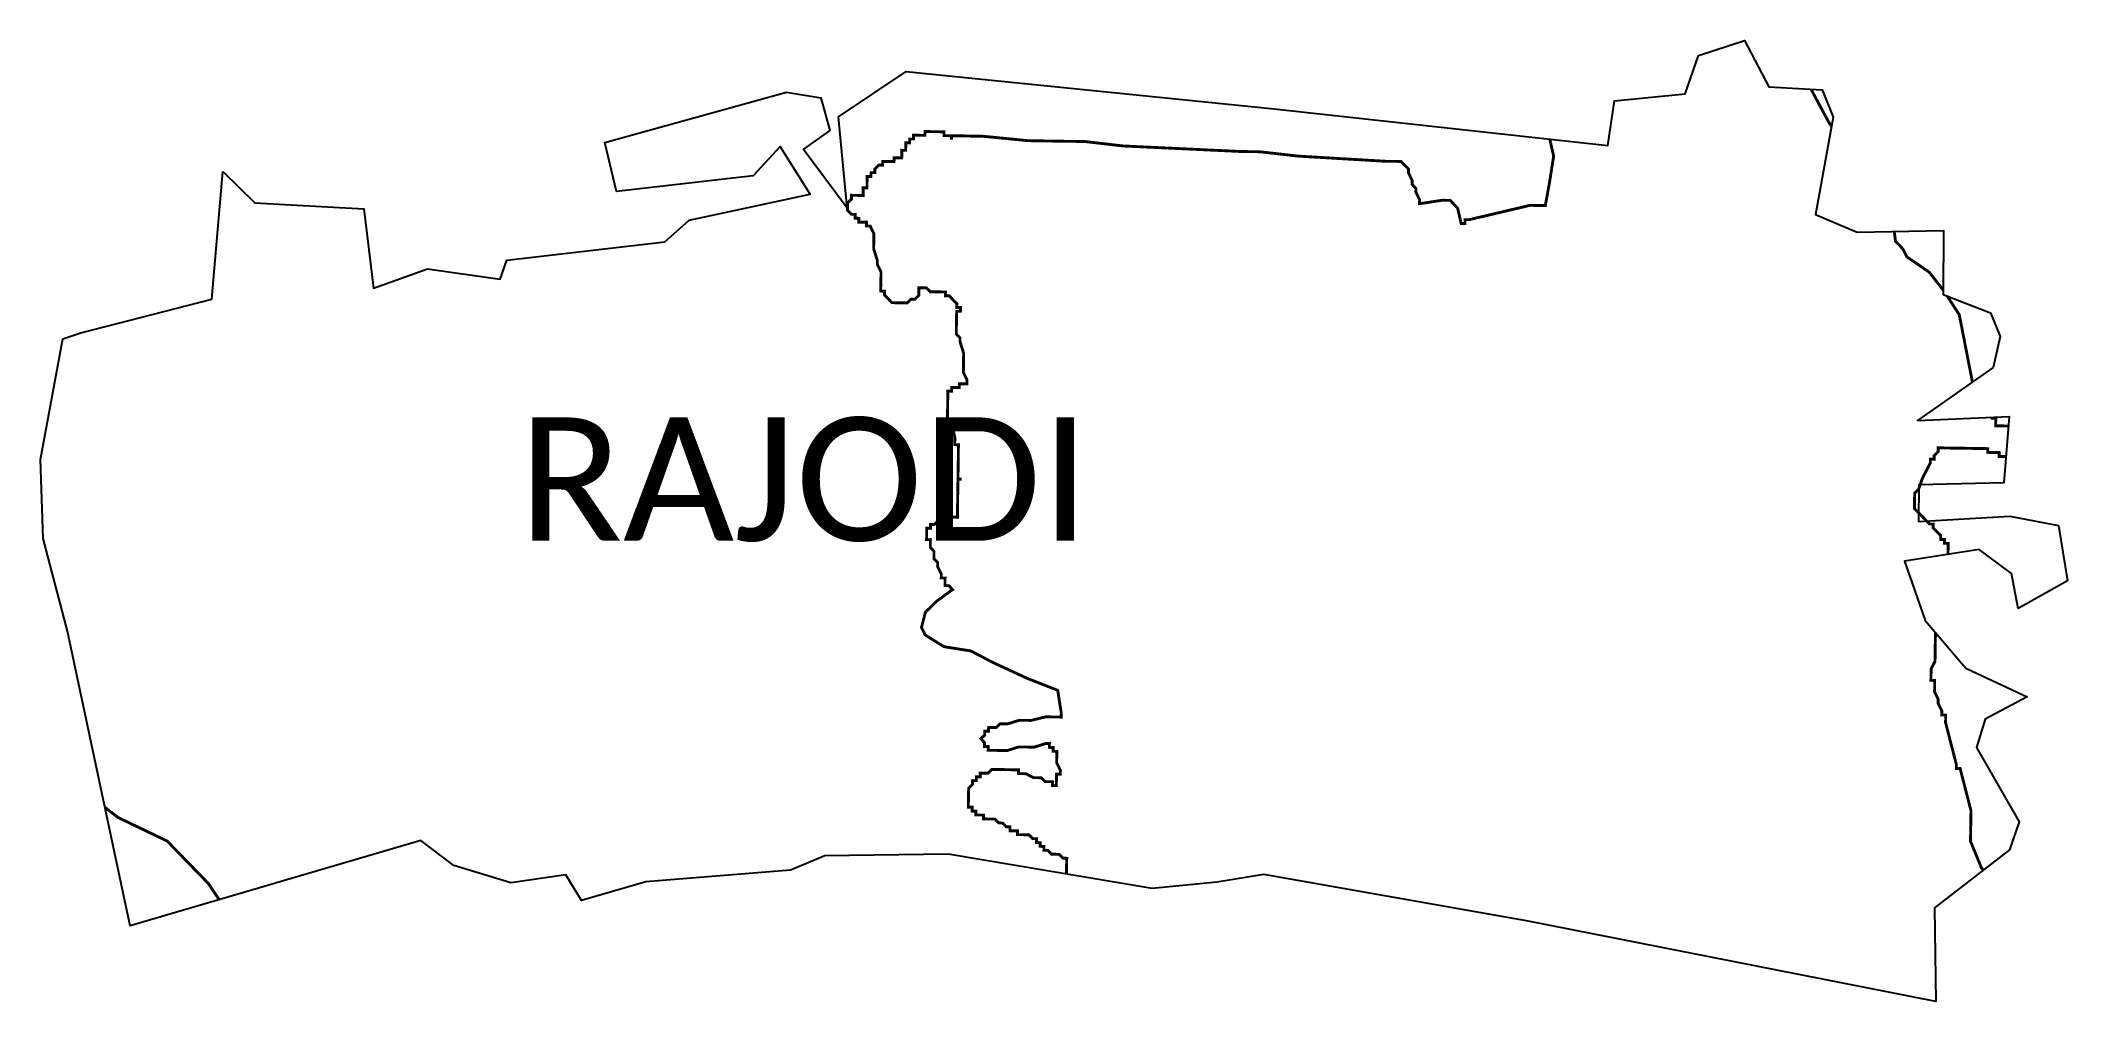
# Model space of a CAD drawing. Header units: metres. Extents: x 264592 to 266705, y 2149023 to 2150025.
import ezdxf

# ---------------------------------------------------------------- set-up
doc = ezdxf.new("R2010")
doc.units = ezdxf.units.M
for name, color, linetype in [('HAZARDS LINE', 1, 'Continuous'), ('village', 3, 'Continuous'), ('VILLAGE NAME', 250, 'Continuous')]:
    doc.layers.add(name, color=color, linetype=linetype)
doc.styles.get("Standard").update_dxf_attribs({"font": 'simplex.shx'})

msp = doc.modelspace()

# ---------------------------------------------------------------- linework, layer by layer
at = {"color": 3, "flags": 128}
msp.add_lwpolyline([(264781.7, 2149888.3), (264815, 2149855.7)], dxfattribs=at)
at = {"layer": 'HAZARDS LINE', "lineweight": 18}
for points in [[(266459.4, 2149935.6, 2.98, 2.98, 0), (266456.4, 2149940, 2.98, 2.98, 0), (266438.1, 2149974.1, 2.98, 2.98, 0)], [(266580.9, 2149489.2, 2.98, 2.98, 0), (266580.9, 2149492.8, 2.98, 2.98, 0), (266581, 2149496.8, 2.98, 2.98, 0), (266581.1, 2149500.7, 2.98, 2.98, 0), (266577.1, 2149500.8, 2.98, 2.98, 0), (266577.1, 2149504.8, 2.98, 2.98, 0), (266573.2, 2149504.8, 2.98, 2.98, 0), (266573.2, 2149508.8, 2.98, 2.98, 0), (266569.3, 2149512.8, 2.98, 2.98, 0), (266565.4, 2149516.9, 2.98, 2.98, 0), (266565.5, 2149520.9, 2.98, 2.98, 0), (266561.5, 2149520.9, 2.98, 2.98, 0), (266557.6, 2149525, 2.98, 2.98, 0), (266553.7, 2149529, 2.98, 2.98, 0), (266549.7, 2149533, 2.98, 2.98, 0), (266545.8, 2149537.1, 2.98, 2.98, 0), (266545.9, 2149541, 2.98, 2.98, 0), (266545.9, 2149545, 2.98, 2.98, 0), (266546, 2149549, 2.98, 2.98, 0), (266546.1, 2149553, 2.98, 2.98, 0), (266550.1, 2149556.9, 2.98, 2.98, 0), (266554.2, 2149568.7, 2.98, 2.98, 0), (266562.4, 2149584.5, 2.98, 2.98, 0), (266562.5, 2149588.5, 2.98, 2.98, 0), (266566.5, 2149588.4, 2.98, 2.98, 0), (266566.5, 2149592.4, 2.98, 2.98, 0), (266570.6, 2149596.3, 2.98, 2.98, 0), (266570.6, 2149600.3, 2.98, 2.98, 0), (266574.6, 2149600.3, 2.98, 2.98, 0), (266578.6, 2149600.2, 2.98, 2.98, 0), (266582.5, 2149600.1, 2.98, 2.98, 0), (266594.5, 2149600, 2.98, 2.98, 0), (266598.4, 2149599.9, 2.98, 2.98, 0), (266602.4, 2149599.8, 2.98, 2.98, 0), (266610.4, 2149599.7, 2.98, 2.98, 0), (266614.3, 2149599.7, 2.98, 2.98, 0), (266618.3, 2149599.6, 2.98, 2.98, 0), (266622.3, 2149599.5, 2.98, 2.98, 0), (266622.2, 2149595.6, 2.98, 2.98, 0), (266626.2, 2149595.5, 2.98, 2.98, 0), (266630.2, 2149595.5, 2.98, 2.98, 0), (266634.2, 2149595.4, 2.98, 2.98, 0), (266634.1, 2149591.4, 2.98, 2.98, 0), (266638.1, 2149591.4, 2.98, 2.98, 0), (266641.2, 2149591.3, 2.98, 2.98, 0)], [(266617.8, 2149160.2, 2.98, 2.98, 0), (266615.8, 2149162.2, 2.98, 2.98, 0), (266604.3, 2149190.2, 2.98, 2.98, 0), (266604.8, 2149222, 2.98, 2.98, 0), (266593.5, 2149266, 2.98, 2.98, 0), (266589.5, 2149266, 2.98, 2.98, 0), (266589.6, 2149270, 2.98, 2.98, 0), (266578.3, 2149313.9, 2.98, 2.98, 0), (266578.4, 2149321.8, 2.98, 2.98, 0), (266574.4, 2149321.9, 2.98, 2.98, 0), (266574.5, 2149325.9, 2.98, 2.98, 0), (266570.6, 2149333.9, 2.98, 2.98, 0), (266570.7, 2149337.9, 2.98, 2.98, 0), (266566.8, 2149345.9, 2.98, 2.98, 0), (266567, 2149353.8, 2.98, 2.98, 0), (266567, 2149357.8, 2.98, 2.98, 0), (266563, 2149357.9, 2.98, 2.98, 0), (266563.1, 2149361.8, 2.98, 2.98, 0), (266563.2, 2149365.8, 2.98, 2.98, 0), (266563.2, 2149369.8, 2.98, 2.98, 0), (266567.3, 2149377.7, 2.98, 2.98, 0), (266567.4, 2149381.7, 2.98, 2.98, 0), (266567.4, 2149385.6, 2.98, 2.98, 0), (266567.5, 2149389.6, 2.98, 2.98, 0), (266567.5, 2149393.6, 2.98, 2.98, 0), (266567.8, 2149407.6, 2.98, 2.98, 0)]]:
    msp.add_lwpolyline(points, format="xyseb", dxfattribs=at)
at = {"layer": 'HAZARDS LINE', "lineweight": 18, "const_width": 2.98}
for points in [[(266165.9, 2149922.3), (266165.9, 2149920.5), (266169.6, 2149904.5), (266165.2, 2149876.7), (266160.9, 2149852.9), (266152.9, 2149853), (266145, 2149853.2), (266097.1, 2149841.9), (266081.1, 2149838.2), (266077.2, 2149838.3), (266077.1, 2149834.3), (266073.1, 2149834.3), (266069.4, 2149850.3), (266061.6, 2149858.4), (266053.6, 2149858.5), (266029.7, 2149854.9), (266029.8, 2149858.9), (266025.9, 2149866.9), (266026, 2149870.8), (266022.1, 2149874.9), (266022.1, 2149878.8), (266018.3, 2149886.9), (266018.3, 2149890.8), (266014.4, 2149894.9), (266010.5, 2149898.9), (266006.5, 2149899), (266002.5, 2149899), (265998.6, 2149899.1), (265994.6, 2149899.1), (265903.2, 2149904.5), (265863.5, 2149909), (265859.6, 2149909.1), (265855.6, 2149909.2), (265851.6, 2149909.2), (265843.7, 2149909.3), (265720.5, 2149915.1), (265680.8, 2149919.7), (265676.8, 2149919.8), (265672.9, 2149919.8), (265668.9, 2149919.9), (265664.9, 2149919.9), (265621.2, 2149920.6), (265573.5, 2149925.3), (265569.6, 2149925.3), (265561.6, 2149925.4), (265553.7, 2149925.6), (265549.7, 2149925.6), (265545.7, 2149925.7), (265541.7, 2149925.7), (265541.7, 2149921.8), (265541.7, 2149925.7), (265537.8, 2149925.8), (265533.8, 2149925.9), (265533.8, 2149929.8), (265529.9, 2149929.9), (265525.9, 2149930), (265521.9, 2149930), (265517.9, 2149930.1), (265514, 2149930.1), (265513.9, 2149926.2), (265509.9, 2149926.2), (265506, 2149926.3), (265502, 2149926.3), (265501.9, 2149922.4), (265498, 2149922.4), (265497.9, 2149918.4), (265493.9, 2149918.5), (265493.9, 2149914.5), (265493.8, 2149910.5), (265489.8, 2149910.6), (265489.8, 2149906.6), (265489.7, 2149902.7), (265485.7, 2149902.7), (265481.8, 2149902.8), (265481.7, 2149898.8), (265477.7, 2149898.9), (265473.8, 2149898.9), (265469.8, 2149899), (265469.7, 2149895), (265465.7, 2149895.1), (265461.7, 2149891.1), (265461.7, 2149887.2), (265457.7, 2149887.2), (265457.6, 2149883.2), (265453.6, 2149883.3), (265453.6, 2149879.3), (265453.5, 2149875.4), (265453.5, 2149871.4), (265449.5, 2149871.4), (265449.4, 2149867.5), (265449.4, 2149863.5), (265445.4, 2149863.5), (265441.4, 2149863.6), (265437.4, 2149863.7), (265437.4, 2149859.7), (265433.4, 2149855.8), (265433.3, 2149851.8), (265433.2, 2149847.8), (265437.2, 2149843.8), (265441.1, 2149843.7), (265441.1, 2149839.8), (265445, 2149839.7), (265445, 2149835.7), (265449, 2149835.7), (265452.9, 2149835.6), (265452.9, 2149831.6), (265456.8, 2149831.6), (265460.7, 2149823.6), (265460.6, 2149819.6), (265460.6, 2149815.6), (265460.5, 2149811.6), (265460.5, 2149807.7), (265464.3, 2149795.7), (265464.2, 2149791.7), (265468.1, 2149783.7), (265467.9, 2149771.8), (265467.8, 2149767.8), (265467.8, 2149763.8), (265471.7, 2149763.7), (265471.7, 2149759.8), (265475.6, 2149755.7), (265479.5, 2149751.7), (265483.5, 2149751.6), (265487.5, 2149751.6), (265491.4, 2149751.5), (265495.4, 2149751.5), (265499.5, 2149755.4), (265503.4, 2149755.3), (265507.5, 2149759.2), (265507.5, 2149763.2), (265507.6, 2149767.2), (265511.6, 2149767.1), (265515.5, 2149767.1), (265519.4, 2149763), (265523.4, 2149763), (265527.4, 2149762.9), (265531.4, 2149762.9), (265535.3, 2149762.8), (265535.3, 2149758.8), (265539.3, 2149758.8), (265543.2, 2149754.7), (265547.1, 2149750.7), (265547, 2149746.7), (265551, 2149746.7), (265550.9, 2149742.7), (265547, 2149742.7), (265546.9, 2149738.8), (265546.9, 2149734.8), (265546.8, 2149730.8), (265546.7, 2149726.8), (265546.7, 2149722.9), (265546.6, 2149718.9), (265550.5, 2149714.9), (265550.5, 2149710.9), (265554.3, 2149698.9), (265554.2, 2149694.9), (265554.2, 2149690.9), (265554.1, 2149687), (265554, 2149679), (265557.8, 2149671), (265557.8, 2149667), (265553.8, 2149667.1), (265549.8, 2149667.2), (265549.8, 2149663.2), (265545.8, 2149663.2), (265541.8, 2149663.3), (265541.8, 2149659.3), (265537.8, 2149659.4), (265537.7, 2149655.4), (265537.7, 2149651.4), (265537.6, 2149647.5), (265537.6, 2149643.5), (265537.5, 2149639.5), (265537.4, 2149635.5), (265537.4, 2149631.5), (265541.3, 2149627.5), (265545, 2149611.6), (265545, 2149607.6), (265544.9, 2149603.6), (265548.9, 2149603.5), (265548.8, 2149599.6), (265548.8, 2149595.6), (265548.4, 2149571.7), (265548.4, 2149567.8), (265552.3, 2149567.7), (265548.4, 2149567.8), (265548.3, 2149563.8), (265548, 2149543.9), (265547.9, 2149539.9), (265547.8, 2149532), (265547.8, 2149528), (265543.8, 2149528.1), (265539.8, 2149528.1), (265531.8, 2149524.3), (265527.8, 2149524.3), (265523.8, 2149520.4), (265519.8, 2149520.5), (265519.8, 2149516.5), (265515.8, 2149516.6), (265515.7, 2149512.6), (265515.7, 2149508.6), (265515.6, 2149504.6), (265519.6, 2149504.6), (265519.5, 2149500.6), (265519.5, 2149496.6), (265523.4, 2149492.6), (265523.3, 2149488.6), (265523.3, 2149484.6), (265527.2, 2149480.6), (265527.1, 2149476.6), (265531, 2149468.6), (265530.9, 2149464.6), (265534.9, 2149464.6), (265534.8, 2149460.6), (265534.8, 2149456.6), (265538.8, 2149456.6), (265542.7, 2149452.5), (265526.6, 2149440.8), (265514.5, 2149429.1), (265510.3, 2149413.2), (265514.1, 2149405.2), (265533.8, 2149393), (265561.6, 2149388.6), (265585.3, 2149376.3), (265620.8, 2149359.9), (265652.4, 2149347.5), (265656.1, 2149323.6), (265656, 2149319.6), (265652, 2149319.7), (265648, 2149319.7), (265644.1, 2149319.8), (265640.1, 2149319.9), (265624.1, 2149316.1), (265620.2, 2149316.2), (265616.2, 2149316.2), (265612.2, 2149316.3), (265600.2, 2149312.5), (265592.3, 2149312.6), (265588.2, 2149308.7), (265584.3, 2149308.8), (265580.3, 2149308.8), (265580.2, 2149304.8), (265576.3, 2149304.9), (265576.2, 2149300.9), (265572.2, 2149297), (265576.1, 2149293), (265576, 2149289), (265580, 2149288.9), (265579.9, 2149285), (265583.9, 2149284.9), (265587.9, 2149284.9), (265591.9, 2149284.8), (265595.8, 2149284.7), (265599.8, 2149284.7), (265611.8, 2149288.5), (265615.8, 2149288.4), (265619.7, 2149288.4), (265627.7, 2149288.2), (265639.7, 2149292), (265643.7, 2149292), (265643.6, 2149288), (265647.6, 2149287.9), (265647.5, 2149284), (265651.5, 2149283.9), (265651.4, 2149279.9), (265651.3, 2149272), (265655.2, 2149264), (265655.1, 2149260), (265651.1, 2149260.1), (265651.1, 2149256.1), (265651, 2149252.1), (265651, 2149248.1), (265647, 2149248.2), (265647, 2149252.2), (265643.1, 2149252.2), (265639.1, 2149252.3), (265635.2, 2149256.3), (265631.2, 2149256.4), (265627.2, 2149256.4), (265619.3, 2149260.5), (265615.4, 2149260.6), (265611.4, 2149260.6), (265611.4, 2149264.6), (265607.5, 2149264.7), (265603.5, 2149264.7), (265599.5, 2149264.8), (265595.5, 2149264.9), (265591.6, 2149264.9), (265587.6, 2149265), (265583.6, 2149265), (265579.6, 2149261.1), (265575.6, 2149261.2), (265571.6, 2149261.2), (265571.6, 2149257.3), (265567.6, 2149257.3), (265567.5, 2149253.3), (265563.6, 2149253.4), (265563.5, 2149249.4), (265559.5, 2149245.5), (265559.4, 2149241.5), (265559.4, 2149237.6), (265559.3, 2149233.6), (265559.2, 2149229.6), (265559.2, 2149225.6), (265563.2, 2149225.6), (265563.1, 2149221.6), (265567.1, 2149221.5), (265567, 2149217.6), (265571, 2149217.5), (265575, 2149217.4), (265574.9, 2149213.5), (265578.9, 2149213.4), (265582.9, 2149213.4), (265586.8, 2149213.3), (265590.7, 2149209.3), (265594.7, 2149209.2), (265598.6, 2149205.2), (265602.6, 2149205.1), (265602.6, 2149201.1), (265606.5, 2149201.1), (265610.5, 2149201), (265610.4, 2149197), (265614.4, 2149197), (265618.4, 2149196.9), (265622.4, 2149196.9), (265626.3, 2149192.8), (265630.3, 2149192.8), (265630.2, 2149188.8), (265634.2, 2149188.7), (265634.1, 2149184.8), (265638.1, 2149184.7), (265638, 2149180.7), (265642, 2149180.7), (265645.9, 2149176.6), (265649.9, 2149176.6), (265653.9, 2149176.5), (265657.8, 2149172.5), (265661.8, 2149172.4), (265661.7, 2149168.4), (265661.6, 2149164.5), (265661.6, 2149160.5), (265661.5, 2149156.5), (265661.5, 2149156)], [(266575.9, 2149764.7), (266561.4, 2149783.4), (266537.8, 2149799.6), (266533.9, 2149807.6), (266526.1, 2149815.7), (266524.8, 2149825.9)], [(266606.3, 2149668.9), (266592.6, 2149739.2), (266579.9, 2149758.7)], [(266643.8, 2149623.1), (266642.5, 2149623.1), (266638.5, 2149623.2), (266634.6, 2149623.2), (266630.6, 2149623.3), (266630.6, 2149627.3), (266630.7, 2149631.2), (266626.7, 2149631.3), (266626.7, 2149632.3)], [(264777.9, 2149129.2), (264766.8, 2149145.9), (264723.7, 2149190.3), (264672.4, 2149214.9), (264658.8, 2149225.5)]]:
    msp.add_lwpolyline(points, dxfattribs=at)
at = {"layer": 'village', "color": 3, "true_color": 0x00ff00}
for points in [[(264815, 2149855.7, 0), (264928.6, 2149849.4, 0), (264938.7, 2149766.9, 0), (264995, 2149786.9, 0), (265071, 2149776.3, 0), (265078, 2149796, 0), (265242.5, 2149815.1, 0), (265268, 2149837.6, 0), (265394.2, 2149864.8, 0), (265362.8, 2149914.6, 0), (265334.9, 2149884, 0), (265192.2, 2149867.6, 0), (265180.2, 2149918.8, 0), (265369.6, 2149971.1, 0), (265405.2, 2149965.1, 0), (265414.6, 2149931.1, 0), (265387.3, 2149911.7, 0), (265432.8, 2149850.7, 0), (265423.8, 2149945.4, 0), (265494.5, 2149992.8, 0), (265878.1, 2149953.9, 0), (266226.1, 2149915.7, 0), (266232.9, 2149962, 0), (266306.7, 2149969.5, 0), (266320.6, 2150009.5, 0), (266368.5, 2150025, 0), (266394, 2149976.6, 0), (266449.7, 2149973.5, 0), (266461.2, 2149945.2, 0), (266442.5, 2149843.8, 0), (266486.1, 2149825.3, 0), (266576.3, 2149826.8, 0), (266575.8, 2149760.3, 0), (266625.1, 2149741.1, 0), (266635.2, 2149716.3, 0), (266628.1, 2149684.2, 0), (266549.2, 2149628.9, 0), (266644.6, 2149633.1, 0), (266638.9, 2149563.7, 0), (266550.5, 2149561.9, 0), (266550.1, 2149523.5, 0), (266645.5, 2149529, 0), (266696, 2149519.2, 0), (266705.4, 2149461.7, 0)], [(266705.4, 2149461.7, 0), (266654, 2149432.7, 0), (266647, 2149469.2, 0), (266613.3, 2149494.2, 0), (266535.4, 2149482.2, 0), (266556.9, 2149420.3, 0), (266599.5, 2149370.5, 0), (266663.3, 2149340.8, 0), (266619.6, 2149317.4, 0), (266610.6, 2149288, 0), (266655.2, 2149210.4, 0), (266645, 2149181.3, 0), (266566.8, 2149120.8, 0), (266568.2, 2149023.1, 0), (266141.2, 2149107, 0), (265867.3, 2149155.6, 0), (265818.4, 2149147.5, 0), (265751, 2149140.8, 0), (265538.2, 2149176.8, 0), (265409.4, 2149174.9, 0), (265373.7, 2149160.1, 0), (265223, 2149147.9, 0), (265155.8, 2149128.4, 0), (265139.4, 2149155.1, 0), (265081.9, 2149146.7, 0), (265022.5, 2149164.7, 0), (264988.3, 2149191.1, 0), (264685.1, 2149101.9, 0), (264619.7, 2149409.2, 0), (264594.3, 2149505.7, 0), (264591.6, 2149588.3, 0), (264614.9, 2149714.1, 0), (264633.7, 2149720.1, 0), (264770.2, 2149755.3, 0), (264781.7, 2149888.3, 0)]]:
    msp.add_polyline3d(points, dxfattribs=at)

# ---------------------------------------------------------------- texts
at = {"layer": 'VILLAGE NAME', "insert": (265090.1, 2149632.1), "char_height": 128.647, "attachment_point": 1}
msp.add_mtext_dynamic_manual_height_columns('{\\fCalibri|b0|i0|c0|p34;RAJODI}', width=795.369, gutter_width=643.2, heights=[0], dxfattribs=at)

doc.saveas('drawing.dxf')
